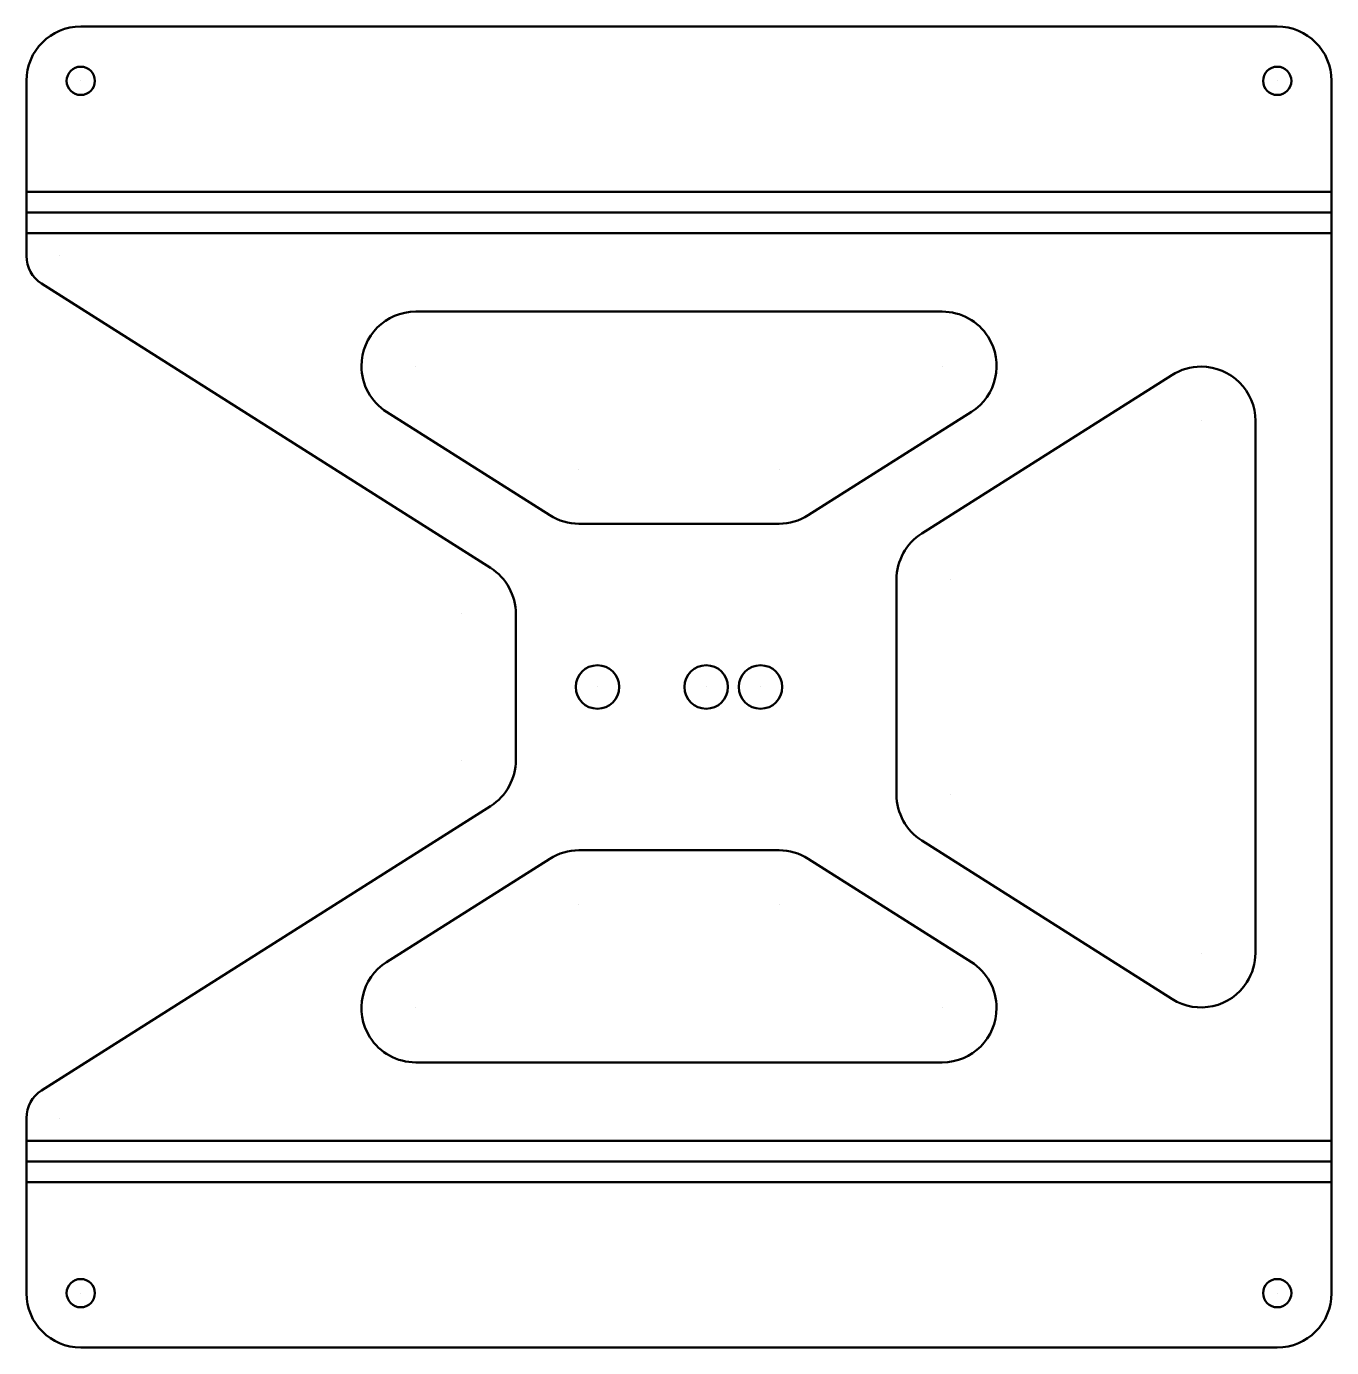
# Model space of a CAD drawing. Extents: x 4 to 124, y 3 to 125.
import ezdxf

# ---------------------------------------------------------------- set-up
doc = ezdxf.new("R2010")
doc.units = 0
doc.header["$MEASUREMENT"] = 0
for name, color, linetype, lineweight in [('IV_ARC_CENTERS', 7, 'Continuous', 0), ('IV_BEND_DOWN', 7, 'Continuous', 0), ('IV_INTERIOR_PROFILES', 7, 'Continuous', 0), ('IV_OUTER_PROFILE', 7, 'Continuous', 0), ('IV_TANGENT', 7, 'Continuous', 0)]:
    doc.layers.add(name, color=color, linetype=linetype, lineweight=lineweight)

msp = doc.modelspace()

# ---------------------------------------------------------------- linework, layer by layer
at = {"layer": 'IV_ARC_CENTERS', "color": 18, "lineweight": 50, "true_color": 0x000000}
for p, q in [((9.5, 119.71), (9.5, 119.71)), ((9.5, 119.71), (9.5, 119.71)), ((119.5, 119.71), (119.5, 119.71)), ((119.5, 119.71), (119.5, 119.71)), ((7.5, 103.62), (7.5, 103.62)), ((40.3, 93.5), (40.3, 93.5)), ((88.7, 93.5), (88.7, 93.5)), ((112.5, 88.45), (112.5, 88.45)), ((55.3, 84), (55.3, 84)), ((73.7, 84), (73.7, 84)), ((89.5, 73.88), (89.5, 73.88)), ((44.5, 70.71), (44.5, 70.71)), ((57, 64), (57, 64)), ((67, 64), (67, 64)), ((72, 64), (72, 64)), ((44.5, 57.29), (44.5, 57.29)), ((89.5, 54.12), (89.5, 54.12)), ((55.3, 44), (55.3, 44)), ((73.7, 44), (73.7, 44)), ((112.5, 39.55), (112.5, 39.55)), ((40.3, 34.5), (40.3, 34.5)), ((88.7, 34.5), (88.7, 34.5)), ((7.5, 24.38), (7.5, 24.38)), ((9.5, 8.29), (9.5, 8.29)), ((9.5, 8.29), (9.5, 8.29)), ((119.5, 8.29), (119.5, 8.29)), ((119.5, 8.29), (119.5, 8.29))]:
    msp.add_line(p, q, dxfattribs=at)
at = {"layer": 'IV_BEND_DOWN', "color": 18, "lineweight": 50, "true_color": 0x000000}
for p, q in [((124.5, 107.61), (4.5, 107.61)), ((4.5, 20.39), (124.5, 20.39))]:
    msp.add_line(p, q, dxfattribs=at)
at = {"layer": 'IV_INTERIOR_PROFILES', "color": 18, "lineweight": 50, "true_color": 0x000000}
for p, q in [((40.3, 98.5), (88.7, 98.5)), ((86.82, 78.1), (109.82, 92.67)), ((52.62, 79.78), (37.62, 89.28)), ((91.38, 89.28), (76.38, 79.78)), ((117.5, 88.45), (117.5, 39.55)), ((73.7, 79), (55.3, 79)), ((84.5, 54.12), (84.5, 73.88)), ((109.82, 35.33), (86.82, 49.9)), ((55.3, 49), (73.7, 49)), ((37.62, 38.72), (52.62, 48.22)), ((76.38, 48.22), (91.38, 38.72)), ((88.7, 29.5), (40.3, 29.5))]:
    msp.add_line(p, q, dxfattribs=at)
for centre, radius in [((9.5, 119.71), 1.3), ((119.5, 119.71), 1.3), ((57, 64), 2), ((67, 64), 2), ((72, 64), 2), ((9.5, 8.29), 1.3), ((119.5, 8.29), 1.3)]:
    msp.add_circle(centre, radius, dxfattribs=at)
for points in [[(40.3, 98.5), (37.53, 98.5), (35.3, 96.26), (35.3, 93.5), (35.3, 91.79), (36.17, 90.19), (37.62, 89.28)], [(91.38, 89.28), (93.71, 90.75), (94.41, 93.84), (92.93, 96.18), (92.01, 97.62), (90.42, 98.5), (88.7, 98.5)], [(117.5, 88.45), (117.5, 91.21), (115.26, 93.45), (112.5, 93.45), (111.55, 93.45), (110.62, 93.18), (109.82, 92.67)], [(109.82, 35.33), (112.16, 33.85), (115.25, 34.54), (116.72, 36.88), (117.23, 37.68), (117.5, 38.61), (117.5, 39.55)], [(37.62, 38.72), (35.29, 37.25), (34.59, 34.16), (36.07, 31.82), (36.99, 30.38), (38.58, 29.5), (40.3, 29.5)], [(88.7, 29.5), (91.47, 29.5), (93.7, 31.74), (93.7, 34.5), (93.7, 36.21), (92.83, 37.81), (91.38, 38.72)]]:
    msp.add_open_spline(points, degree=3, knots=[0, 0, 0, 0, 1, 1, 1, 2, 2, 2, 2], dxfattribs=at)
for points in [[(52.62, 79.78), (53.42, 79.27), (54.35, 79), (55.3, 79)], [(73.7, 79), (74.65, 79), (75.58, 79.27), (76.38, 79.78)], [(86.82, 78.1), (85.38, 77.19), (84.5, 75.59), (84.5, 73.88)], [(84.5, 54.12), (84.5, 52.41), (85.38, 50.81), (86.82, 49.9)], [(55.3, 49), (54.35, 49), (53.42, 48.73), (52.62, 48.22)], [(76.38, 48.22), (75.58, 48.73), (74.65, 49), (73.7, 49)]]:
    msp.add_open_spline(points, degree=3, dxfattribs=at)
at = {"layer": 'IV_OUTER_PROFILE', "color": 18, "lineweight": 50, "true_color": 0x000000}
for p, q in [((9.5, 124.71), (119.5, 124.71)), ((4.5, 109.51), (4.5, 119.71)), ((124.5, 106.02), (124.5, 119.71)), ((4.5, 109.51), (4.5, 103.62)), ((124.5, 106.02), (124.5, 21.98)), ((5.89, 101.08), (47.18, 74.94)), ((49.5, 70.71), (49.5, 57.29)), ((47.18, 53.06), (5.89, 26.92)), ((4.5, 24.38), (4.5, 22.3)), ((4.5, 22.3), (4.5, 21.1)), ((124.5, 21.98), (124.5, 8.29)), ((4.5, 21.1), (4.5, 18.49)), ((4.5, 18.49), (4.5, 8.29)), ((119.5, 3.29), (9.5, 3.29))]:
    msp.add_line(p, q, dxfattribs=at)
for points in [[(9.5, 124.71), (6.74, 124.71), (4.5, 122.47), (4.5, 119.71)], [(124.5, 119.71), (124.5, 122.47), (122.26, 124.71), (119.5, 124.71)], [(4.5, 103.62), (4.5, 102.59), (5.03, 101.63), (5.89, 101.08)], [(49.5, 70.71), (49.5, 72.43), (48.62, 74.02), (47.18, 74.94)], [(47.18, 53.06), (48.62, 53.98), (49.5, 55.57), (49.5, 57.29)], [(5.89, 26.92), (5.03, 26.37), (4.5, 25.41), (4.5, 24.38)], [(4.5, 8.29), (4.5, 5.53), (6.74, 3.29), (9.5, 3.29)], [(119.5, 3.29), (122.26, 3.29), (124.5, 5.53), (124.5, 8.29)]]:
    msp.add_open_spline(points, degree=3, dxfattribs=at)
at = {"layer": 'IV_TANGENT', "color": 18, "lineweight": 50, "true_color": 0x000000}
for p, q in [((124.5, 109.51), (4.5, 109.51)), ((4.5, 105.7), (124.5, 105.7)), ((124.5, 22.3), (4.5, 22.3)), ((4.5, 18.49), (124.5, 18.49))]:
    msp.add_line(p, q, dxfattribs=at)

doc.saveas('drawing.dxf')
